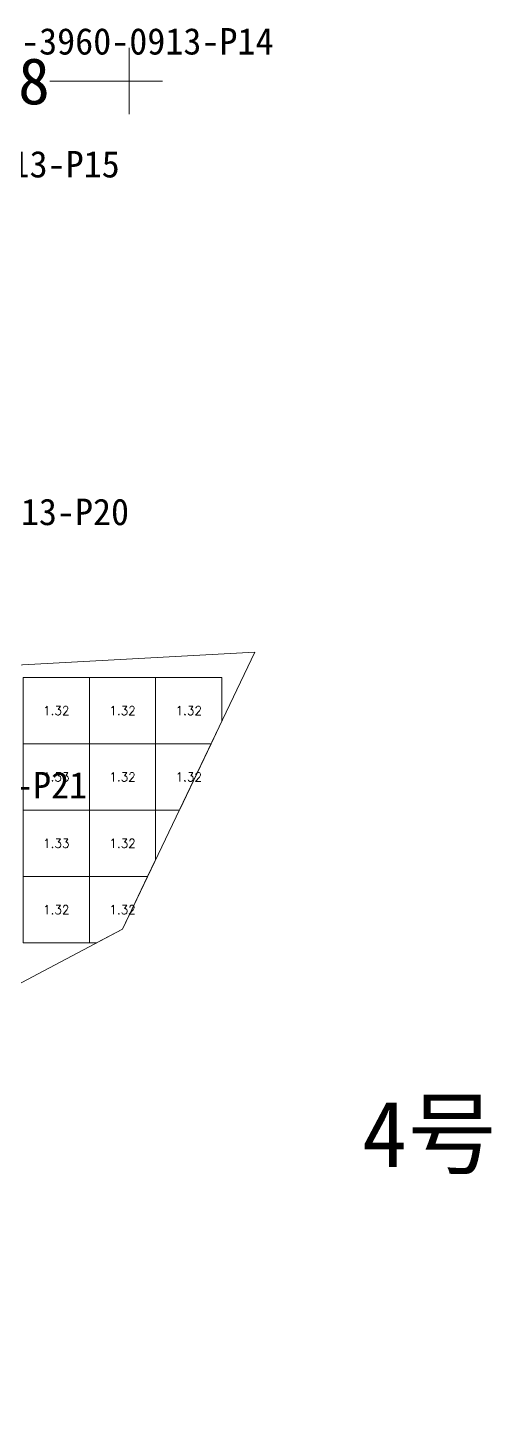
# Model space of a CAD drawing. Header units: inches. Extents: x 469960.7 to 470020.8, y 4349683.5 to 4349740.4.
# Drawn here: x 470000.38 to 470007.38, y 4349695.55 to 4349716.35 of the extents above; entities that cross this region are included whole.
import ezdxf
from ezdxf.enums import TextEntityAlignment as Align

# ---------------------------------------------------------------- set-up
doc = ezdxf.new("R2010")
doc.units = ezdxf.units.IN
doc.header["$MEASUREMENT"] = 0
for name, color, linetype, lineweight in [('1.000-1.500', 7, 'Continuous', 0), ('孔口文字', 7, 'Continuous', 0), ('点', 7, 'Continuous', 0), ('爆区方格网', 7, 'Continuous', 0), ('线条', 7, 'Continuous', 0), ('钻孔', 7, 'Continuous', 0)]:
    doc.layers.add(name, color=color, linetype=linetype, lineweight=lineweight)
doc.styles.add('3dmine_textStyle_1', font='txt.shx', dxfattribs={"height": 1, "bigfont": 'gbcbig.shx'})
doc.styles.add('3dmine_textStyle_2', font='宋体.ttf', dxfattribs={"height": 1})
doc.styles.add('3dmine_textStyle_3', font='simsunb.ttf', dxfattribs={"height": 1})

msp = doc.modelspace()

# ---------------------------------------------------------------- hatches: boundary and pattern name
at = {"layer": '钻孔', "linetype": 'Continuous', "lineweight": 0, "true_color": 0x808080, "extrusion": (0, 1, 0)}
for points in [[(-470002.912, 3949.966), (-470001.912, 3949.966), (-470001.912, 3960.966), (-470002.912, 3960.966)], [(-470000.591, 3949.818), (-469999.591, 3949.818), (-469999.591, 3960.818), (-470000.591, 3960.818)], [(-470000.732, 3949.868), (-469999.732, 3949.868), (-469999.732, 3960.868), (-470000.732, 3960.868)]]:
    msp.add_hatch(color=8, dxfattribs=at).paths.add_polyline_path(points, flags=0)

# ---------------------------------------------------------------- linework, layer by layer
at = {"layer": '1.000-1.500', "color": 5, "linetype": 'Continuous', "lineweight": 0, "true_color": 0x0000ff}
msp.add_lwpolyline([(470001.809, 4349702.758), (469999.1, 4349701.327), (469999.164, 4349700.794), (469999.434, 4349698.55), (469996.434, 4349695.55), (469994.537, 4349698.285), (469995.802, 4349699.717), (469994.708, 4349700.641), (469997.845, 4349701.403), (469996.581, 4349706.06), (469999.377, 4349706.689), (470003.809, 4349706.932), (470001.809, 4349702.758)], dxfattribs=at)
at = {"layer": '点', "color": 138, "linetype": 'Continuous', "lineweight": 0, "true_color": 0x004c4c, "elevation": 3960.966}
for points in [[(470001.912, 4349715.039), (470001.912, 4349716.039)], [(470002.412, 4349715.539), (470001.412, 4349715.539)]]:
    msp.add_lwpolyline(points, dxfattribs=at)
at = {"layer": '爆区方格网', "color": 5, "linetype": 'Continuous', "lineweight": 0, "true_color": 0x0000ff, "elevation": 3961.237}
for points in [[(470001.31, 4349705.551), (470000.31, 4349705.551), (470000.31, 4349706.551), (470001.31, 4349706.551), (470001.31, 4349705.551)], [(470002.31, 4349705.551), (470001.31, 4349705.551), (470001.31, 4349706.551), (470002.31, 4349706.551), (470002.31, 4349705.551)], [(470003.31, 4349705.89), (470003.147, 4349705.551), (470002.31, 4349705.551), (470002.31, 4349706.551), (470003.31, 4349706.551), (470003.31, 4349705.89)], [(470001.31, 4349704.551), (470000.31, 4349704.551), (470000.31, 4349705.551), (470001.31, 4349705.551), (470001.31, 4349704.551)], [(470002.31, 4349704.551), (470001.31, 4349704.551), (470001.31, 4349705.551), (470002.31, 4349705.551), (470002.31, 4349704.551)], [(470002.668, 4349704.551), (470002.31, 4349704.551), (470002.31, 4349705.551), (470003.147, 4349705.551), (470002.668, 4349704.551)], [(470001.31, 4349703.551), (470000.31, 4349703.551), (470000.31, 4349704.551), (470001.31, 4349704.551), (470001.31, 4349703.551)], [(470002.31, 4349703.803), (470002.189, 4349703.551), (470001.31, 4349703.551), (470001.31, 4349704.551), (470002.31, 4349704.551), (470002.31, 4349703.803)], [(470001.31, 4349702.551), (470000.31, 4349702.551), (470000.31, 4349703.551), (470001.31, 4349703.551), (470001.31, 4349702.551)], [(470001.809, 4349702.758), (470001.417, 4349702.551), (470001.31, 4349702.551), (470001.31, 4349703.551), (470002.189, 4349703.551), (470001.809, 4349702.758)]]:
    msp.add_lwpolyline(points, dxfattribs=at)
at = {"layer": '线条', "color": 138, "linetype": 'Continuous', "lineweight": 0, "true_color": 0x004c4c, "elevation": 3960.966}
msp.add_lwpolyline([(470001.912, 4349715.539), (470001.912, 4349715.539), (470001.912, 4349715.539)], dxfattribs=at)
at = {"layer": '钻孔', "color": 8, "linetype": 'Continuous', "lineweight": 0, "true_color": 0x808080}
for elevation in [3960.966, 3949.966]:
    msp.add_lwpolyline([(470001.912, 4349715.539), (470000.712, 4349715.539)], dxfattribs=dict(at, elevation=elevation))

# ---------------------------------------------------------------- texts
at = {"color": 5, "linetype": 'Continuous', "lineweight": 0, "true_color": 0x0000ff, "style": '3dmine_textStyle_1'}
for s, p in [('1.32', (470000.81, 4349706.051, 3961.237)), ('1.32', (470001.81, 4349706.051, 3961.237)), ('1.32', (470002.81, 4349706.051, 3961.237)), ('1.33', (470000.81, 4349705.051, 3961.237)), ('1.32', (470001.81, 4349705.051, 3961.237)), ('1.32', (470002.81, 4349705.051, 3961.237)), ('1.33', (470000.81, 4349704.051, 3961.237)), ('1.32', (470001.81, 4349704.051, 3961.237)), ('1.32', (470000.81, 4349703.051, 3961.237)), ('1.32', (470001.81, 4349703.051, 3961.237))]:
    msp.add_text(s, height=0.1333, dxfattribs=at).set_placement(p, align=Align.MIDDLE_CENTER)
at = {"color": 7, "linetype": 'Continuous', "lineweight": 0, "style": '3dmine_textStyle_2'}
msp.add_text('4号', height=1, dxfattribs=at).set_placement((470005.424, 4349699.172, 1980.684))
at = {"layer": '孔口文字', "color": 138, "linetype": 'Continuous', "lineweight": 0, "true_color": 0x004c4c, "style": '3dmine_textStyle_3'}
for s, p in [('BS-3960-0913-P14', (470001.912, 4349715.939, 3960.966)), ('BS-3960-0913-P15', (469999.591, 4349714.087, 3960.818)), ('BS-3960-0913-P20', (469999.732, 4349708.847, 3960.868)), ('BS-3960-0913-P21', (469999.1, 4349704.727, 3960.98))]:
    msp.add_text(s, height=0.4, dxfattribs=at).set_placement(p, align=Align.CENTER)
at = {"layer": '钻孔', "color": 8, "linetype": 'Continuous', "lineweight": 0, "true_color": 0x808080, "style": '3dmine_textStyle_3'}
msp.add_text('0.38', height=0.7, dxfattribs=at).set_placement((470000.712, 4349715.539, 3960.966), align=Align.MIDDLE_RIGHT)

doc.saveas('drawing.dxf')
